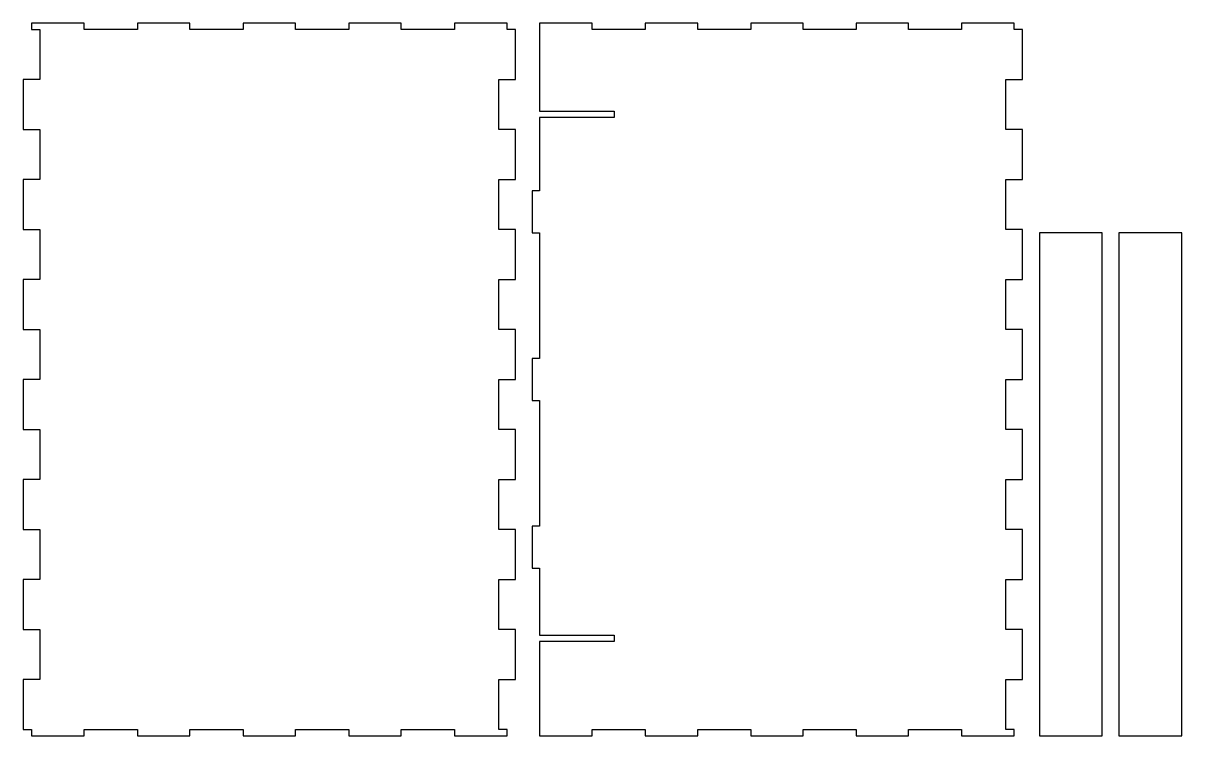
# Model space of a CAD drawing. Header units: millimetres. Extents: x 20 to 573, y 20 to 360.
import ezdxf

# ---------------------------------------------------------------- set-up
doc = ezdxf.new("R2010")
doc.units = ezdxf.units.MM
doc.layers.add('CORTE', color=7, linetype='CONTINUOUS')

msp = doc.modelspace()

# ---------------------------------------------------------------- linework, layer by layer
at = {"layer": 'CORTE'}
for points in [[(225.852778, 20), (251, 20), (251, 23), (247, 23), (247, 46.857143), (255, 46.857143), (255, 70.714286), (247, 70.714286), (247, 94.571429), (255, 94.571429), (255, 118.428571), (247, 118.428571), (247, 142.285714), (255, 142.285714), (255, 166.142857), (247, 166.142857), (247, 190), (255, 190), (255, 213.857143), (247, 213.857143), (247, 237.714286), (255, 237.714286), (255, 261.571429), (247, 261.571429), (247, 285.428571), (255, 285.428571), (255, 309.285714), (247, 309.285714), (247, 333.142857), (255, 333.142857), (255, 357), (251, 357), (251, 360), (225.852778, 360), (225.852778, 357), (200.480556, 357), (200.480556, 360), (175.408333, 360), (175.408333, 357), (150.036111, 357), (150.036111, 360), (124.963889, 360), (124.963889, 357), (99.591667, 357), (99.591667, 360), (74.519444, 360), (74.519444, 357), (49.147222, 357), (49.147222, 360), (24, 360), (24, 357), (28, 357), (28, 333.142857), (20, 333.142857), (20, 309.285714), (28, 309.285714), (28, 285.428571), (20, 285.428571), (20, 261.571429), (28, 261.571429), (28, 237.714286), (20, 237.714286), (20, 213.857143), (28, 213.857143), (28, 190), (20, 190), (20, 166.142857), (28, 166.142857), (28, 142.285714), (20, 142.285714), (20, 118.428571), (28, 118.428571), (28, 94.571429), (20, 94.571429), (20, 70.714286), (28, 70.714286), (28, 46.857143), (20, 46.857143), (20, 23), (24, 23), (24, 20), (49.147222, 20), (49.147222, 23), (74.519444, 23), (74.519444, 20), (99.591667, 20), (99.591667, 23), (124.963889, 23), (124.963889, 20), (150.036111, 20), (150.036111, 23), (175.408333, 23), (175.408333, 20), (200.480556, 20), (200.480556, 23), (225.852778, 23)], [(467.944268, 20), (493.038157, 20), (493.038157, 23), (489.038157, 23), (489.038157, 46.857143), (497.038157, 46.857143), (497.038157, 70.714286), (489.038157, 70.714286), (489.038157, 94.571429), (497.038157, 94.571429), (497.038157, 118.428571), (489.038157, 118.428571), (489.038157, 142.285714), (497.038157, 142.285714), (497.038157, 166.142857), (489.038157, 166.142857), (489.038157, 190), (497.038157, 190), (497.038157, 213.857143), (489.038157, 213.857143), (489.038157, 237.714286), (497.038157, 237.714286), (497.038157, 261.571429), (489.038157, 261.571429), (489.038157, 285.428571), (497.038157, 285.428571), (497.038157, 309.285714), (489.038157, 309.285714), (489.038157, 333.142857), (497.038157, 333.142857), (497.038157, 357), (493.038157, 357), (493.038157, 360), (467.944268, 360), (467.944268, 357), (442.62538, 357), (442.62538, 360), (417.606491, 360), (417.606491, 357), (392.287602, 357), (392.287602, 360), (367.268713, 360), (367.268713, 357), (341.949824, 357), (341.949824, 360), (316.930935, 360), (316.930935, 357), (291.612046, 357), (291.612046, 360), (266.518157, 360), (266.518157, 318.075), (302.022157, 318.075), (302.022157, 314.925), (266.518157, 314.925), (266.518157, 280), (263, 280), (263, 260), (266.518157, 260), (266.518157, 200), (263, 200), (263, 180), (266.518157, 180), (266.518157, 120), (263, 120), (263, 100), (266.518157, 100), (266.518157, 68.075), (302.022157, 68.075), (302.022157, 64.925), (266.518157, 64.925), (266.518157, 20), (291.612046, 20), (291.612046, 23), (316.930935, 23), (316.930935, 20), (341.949824, 20), (341.949824, 23), (367.268713, 23), (367.268713, 20), (392.287602, 20), (392.287602, 23), (417.606491, 23), (417.606491, 20), (442.62538, 20), (442.62538, 23), (467.944268, 23)], [(535.038157, 260), (505.038157, 260), (505.038157, 20), (535.038157, 20)], [(573.038157, 260), (543.038157, 260), (543.038157, 20), (573.038157, 20)]]:
    msp.add_lwpolyline(points, close=True, dxfattribs=at)

doc.saveas('drawing.dxf')
